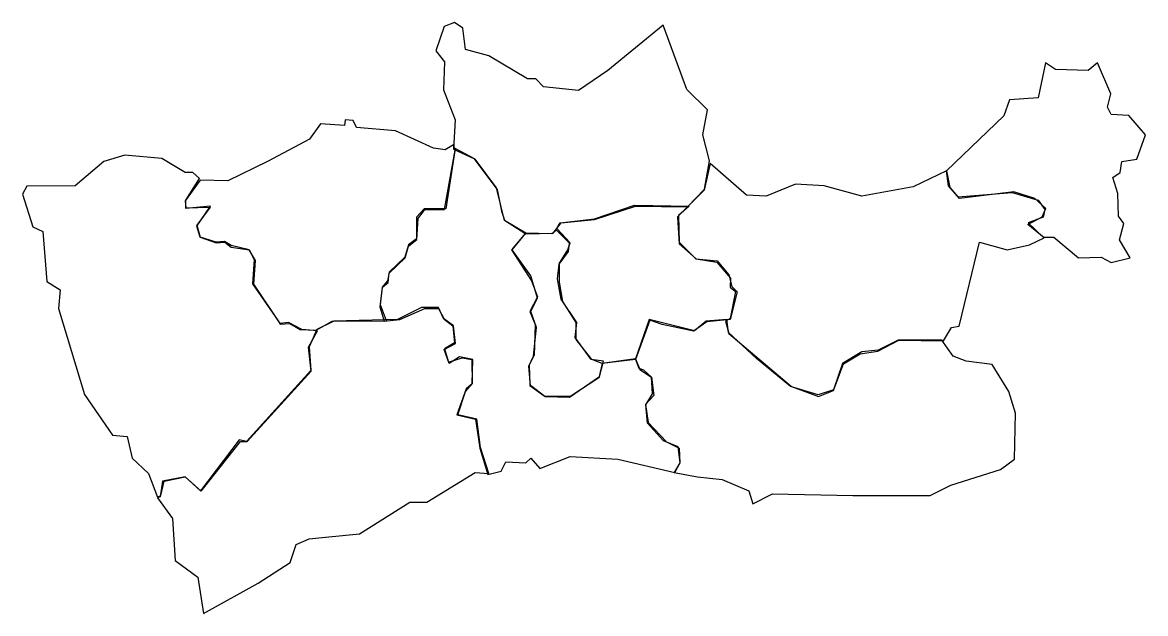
# Model space of a CAD drawing. Extents: x -79 to 501, y 456 to 761.
import ezdxf

# ---------------------------------------------------------------- set-up
doc = ezdxf.new("R2010")
doc.units = 0
doc.layers.add('Layer_1', color=7, linetype='CONTINUOUS')

msp = doc.modelspace()

# ---------------------------------------------------------------- linework, layer by layer
at = {"layer": 'Layer_1', "color": 7}
for points in [[(252, 759.428572), (223.428568, 736.000004), (208.285712, 725.714284), (190.285712, 727.714284), (186.285712, 731.714284), (182, 731.714284), (162, 743.714284), (150, 746.857148), (148.571432, 758.000004), (144.285712, 760.857148), (138.857144, 758.857148), (134.571432, 746.285716), (139.142856, 740.571428), (138.571432, 726.000004), (144.571432, 710.571428), (143.714288, 695.428572), (154.285712, 690.571428), (162, 680.285716), (166.285712, 674.571428), (168.571432, 663.428572), (170, 658.857148), (181.142856, 651.714284), (195.142856, 652.000004), (199.428568, 657.428572), (216.571432, 659.14286), (237.714288, 666.000004), (264.571432, 665.714284), (273.428568, 674.857148), (276, 689.428572), (272.571432, 702.857148), (274.857144, 715.714284), (264.285712, 726.285716), (252, 759.428572)], [(398.285712, 684.285716), (400, 675.714284), (404.285712, 670.857148), (432.285712, 673.14286), (445.714288, 669.14286), (449.142856, 664.285716), (448.285712, 660.285716), (440.571432, 657.428572), (448.285712, 650.000004), (453.714288, 650.000004), (466.571432, 639.428572), (478.285712, 639.714284), (483.428576, 636.857148), (493.142856, 639.428572), (487.714288, 648.571428), (490, 657.14286), (487.142856, 660.857148), (486.857144, 672.571428), (484.285712, 680.857148), (488, 683.428572), (488.857144, 689.14286), (496.571432, 690.285716), (501.142856, 702.857148), (492.571432, 712.857148), (483.428576, 713.428572), (481.428576, 717.14286), (483.142856, 724.000004), (476.285712, 740.000004), (471.428576, 736.000004), (454.571432, 736.571428), (449.428576, 740.000004), (445.714288, 722.000004), (430.857144, 720.857148), (428, 712.571428), (398.285712, 684.285716)], [(143.714288, 697.714284), (139.428568, 695.14286), (133.428568, 696.000004), (113.714288, 704.857148), (93.714288, 706.571428), (92, 710.285716), (87.714288, 710.571428), (87.428568, 707.714284), (75.142858, 708.571428), (69.428571, 700.571428), (47.714286, 689.14286), (27.142857, 679.14286), (12.857143, 679.428572), (5.142857, 668.857148), (5.428571, 665.14286), (18, 665.428572), (11.142857, 656.285716), (12.857143, 650.000004), (21.142857, 647.14286), (25.714286, 647.428572), (28.857143, 644.857148), (38.285714, 643.428572), (40.857143, 638.571428), (40, 626.000004), (53.142858, 606.857148), (54.285714, 605.14286), (59.142858, 605.428572), (64.571429, 602.285716), (72.857143, 602.000004), (81.142856, 606.571428), (109.142856, 606.857148), (106, 615.14286), (107.142856, 624.285716), (110, 626.571428), (110.571432, 631.428572), (118.857144, 639.428572), (120.571432, 645.428572), (124.857144, 648.857148), (125.428568, 659.714284), (128.857144, 664.285716), (139.142856, 664.285716), (144.571432, 694.857148), (143.714288, 697.714284)], [(12.571429, 680.285716), (9.142857, 683.428572), (5.142857, 683.428572), (-6.857143, 690.571428), (-26, 692.285716), (-36.857143, 689.14286), (-51.714286, 676.571428), (-76.571429, 676.285716), (-78.857143, 672.285716), (-73.428571, 655.428572), (-68.285714, 652.857148), (-66.285714, 627.14286), (-59.428571, 622.857148), (-60.285714, 613.14286), (-46.857143, 568.85714), (-32.285714, 547.714284), (-24.857143, 547.14286), (-22.285714, 536.000004), (-13.714286, 528.000004), (-9.142857, 515.714284), (-7.428571, 516.571428), (-5.714286, 524.000004), (5.142857, 526.285716), (13.428571, 518.85714), (33.714286, 544.571428), (37.142858, 544.571428), (70.285714, 580.85714), (68.857143, 593.14286), (73.428571, 601.714284), (65.428571, 602.285716), (58.571429, 606.000004), (54.285714, 605.428572), (40.571429, 625.714284), (41.428571, 638.000004), (38.285714, 643.428572), (28.857143, 645.714284), (25.428571, 647.714284), (21.142857, 647.428572), (12.857143, 650.000004), (11.142857, 655.714284), (18.285714, 666.000004), (5.428571, 664.857148), (5.428571, 669.14286), (12.571429, 680.285716)], [(237.714288, 587.14286), (220.571432, 584.857148), (218.857144, 577.428572), (204.285712, 568.000004), (190.857144, 567.714284), (183.428568, 573.428572), (182.571432, 583.428572), (185.142856, 588.571428), (186.571432, 603.428572), (183.714288, 611.714284), (187.142856, 618.571428), (183.714288, 630.000004), (174, 643.428572), (181.142856, 652.000004), (170, 658.571428), (166, 675.428572), (154.857144, 690.285716), (144.571432, 695.714284), (139.714288, 664.571428), (128.571432, 664.571428), (124.571432, 660.285716), (124.571432, 649.14286), (120.571432, 646.000004), (118.571432, 639.714284), (110.571432, 632.000004), (109.714288, 627.428572), (106.857144, 624.285716), (105.714288, 614.000004), (108, 606.571428), (116, 607.428572), (128.857144, 613.14286), (136, 613.14286), (138.857144, 607.714284), (143.428568, 604.285716), (144.285712, 595.428572), (139.142856, 592.285716), (141.142856, 585.428572), (148.285712, 587.714284), (153.142856, 586.857148), (153.428568, 574.285716), (150.285712, 571.714284), (145.428568, 558.285716), (155.142856, 556.000004), (157.428568, 541.14286), (161.428568, 527.428572), (168.285712, 529.14286), (170.857144, 534.000004), (181.142856, 533.428572), (183.714288, 536.000004), (188.285712, 530.571428), (204, 536.85714), (228.571432, 535.428572), (258, 528.571428), (260.857144, 533.714284), (259.714288, 541.714284), (252.285712, 544.85714), (244, 554.000004), (243.142856, 563.428572), (246.571432, 569.14286), (246, 577.714284), (242, 581.428572), (239.714288, 582.285716), (237.714288, 587.14286)], [(276.285712, 688.000004), (273.142856, 674.285716), (259.428568, 660.571428), (260.285712, 646.571428), (269.142856, 638.857148), (279.714288, 637.14286), (286.857144, 628.857148), (286.571432, 624.285716), (289.428568, 622.000004), (286.571432, 608.000004), (284.285712, 606.571428), (286, 600.285716), (318.285712, 572.85714), (332.285712, 567.714284), (340, 570.85714), (345.142856, 584.571428), (353.714288, 589.714284), (362.857144, 591.14286), (373.714288, 596.857148), (396.857144, 596.571428), (400.857144, 603.428572), (404.857144, 604.000004), (415.428576, 647.428572), (429.714288, 643.428572), (441.142856, 646.000004), (448.857144, 649.714284), (440.285712, 656.571428), (447.714288, 660.571428), (449.714288, 664.857148), (444, 670.000004), (433.142856, 673.428572), (405.142856, 670.000004), (399.428576, 676.571428), (398.285712, 684.285716), (381.142856, 676.000004), (354.571432, 671.14286), (335.142856, 676.571428), (320.285712, 677.428572), (305.142856, 671.14286), (295.142856, 671.714284), (276.285712, 688.000004)], [(197.142856, 654.571428), (198.857144, 657.428572), (216.571432, 659.428572), (237.142856, 666.571428), (265.428568, 666.000004), (260, 661.14286), (260.285712, 647.428572), (268.857144, 638.857148), (280, 637.714284), (286, 630.571428), (287.428568, 624.571428), (290.285712, 621.714284), (286.571432, 607.428572), (274.571432, 606.285716), (267.714288, 601.428572), (251.428568, 604.857148), (245.142856, 607.14286), (237.714288, 586.857148), (220.571432, 584.857148), (215.142856, 586.857148), (207.142856, 597.14286), (207.142856, 606.000004), (200.285712, 616.857148), (198.571432, 626.857148), (198.571432, 636.571428), (202.857144, 643.428572), (204, 647.14286), (197.142856, 654.571428)], [(180.857144, 652.000004), (173.714288, 643.428572), (184, 627.428572), (187.142856, 619.14286), (183.142856, 611.714284), (186, 604.857148), (185.428568, 589.14286), (182.857144, 584.000004), (183.142856, 573.428572), (191.142856, 567.714284), (203.714288, 567.428572), (219.142856, 578.000004), (221.142856, 586.000004), (214.857144, 586.857148), (206.571432, 598.285716), (207.428568, 606.000004), (199.428568, 618.000004), (197.428568, 628.571428), (198.285712, 636.000004), (203.142856, 642.571428), (203.714288, 646.857148), (196.857144, 653.714284), (194.571432, 651.714284), (180.857144, 652.000004)], [(-9.142857, 515.428572), (-1.428571, 504.85714), (0, 483.14286), (11.714286, 474.571428), (14.571429, 455.714284), (42.857143, 471.428572), (59.428571, 482.000004), (62.571429, 491.428572), (69.142858, 494.285716), (77.714286, 495.14286), (95.142856, 496.85714), (121.142856, 513.14286), (130, 513.14286), (154.857144, 528.571428), (162, 528.000004), (157.714288, 541.428572), (155.714288, 556.000004), (146, 558.285716), (150, 570.285716), (153.428568, 574.285716), (153.714288, 586.857148), (146.857144, 588.285716), (141.428568, 584.857148), (138.857144, 592.000004), (144.857144, 595.14286), (143.714288, 604.285716), (138.571432, 608.000004), (136, 613.714284), (127.142856, 613.714284), (114.857144, 607.428572), (82, 606.571428), (73.142858, 602.285716), (69.142858, 593.428572), (70, 581.14286), (36.857143, 544.571428), (33.142857, 545.428572), (13.142857, 519.14286), (5.142857, 526.285716), (-6.571429, 524.000004), (-7.714286, 516.000004), (-9.142857, 515.428572)], [(284.857144, 607.428572), (274.285712, 606.571428), (268.285712, 601.714284), (244.857144, 607.428572), (237.714288, 587.14286), (240, 581.714284), (246, 577.714284), (247.142856, 568.285716), (242.857144, 563.714284), (244.285712, 554.285716), (253.714288, 544.285716), (260.285712, 541.14286), (260.571432, 533.428572), (257.714288, 528.571428), (269.714288, 526.285716), (282.571432, 524.85714), (296.285712, 519.14286), (298.285712, 512.285716), (308.571432, 517.428572), (350, 516.571428), (390, 516.571428), (400.571432, 522.000004), (426.285712, 530.000004), (433.428576, 535.428572), (434, 559.14286), (430.571432, 570.285716), (422, 584.285716), (408.571432, 586.000004), (401.714288, 588.571428), (396, 596.857148), (373.428576, 596.857148), (363.142856, 591.714284), (354.571432, 590.857148), (344.571432, 584.857148), (340, 571.14286), (332, 568.571428), (317.714288, 572.85714), (300.285712, 587.428572), (285.714288, 600.857148), (284.857144, 607.428572)]]:
    msp.add_lwpolyline(points, close=True, dxfattribs=at)

doc.saveas('drawing.dxf')
